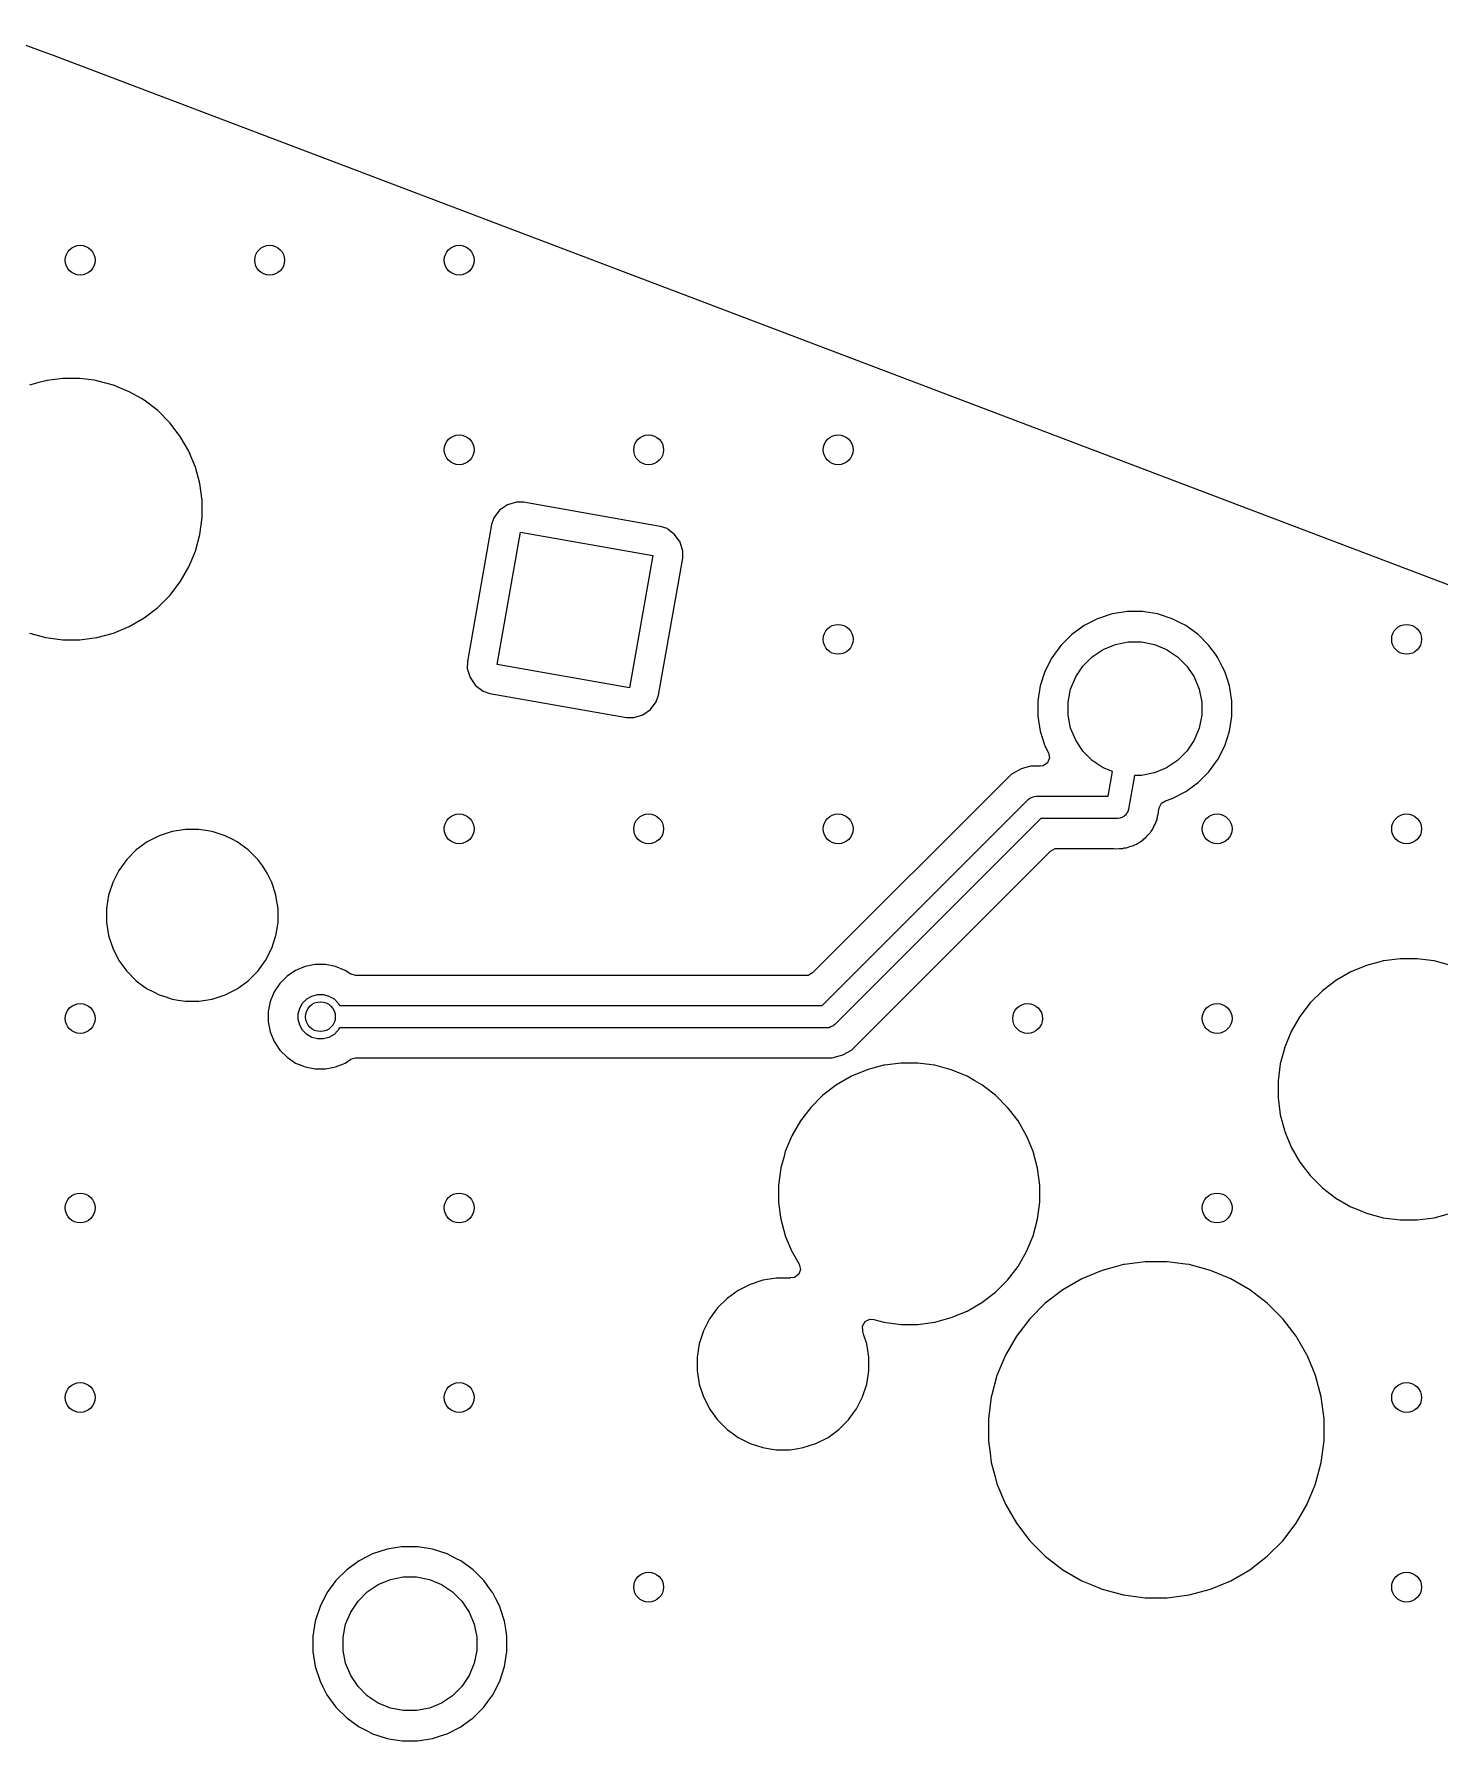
# Model space of a CAD drawing. Extents: x 2.6 to 14.2, y -9.4 to -3.8.
# Drawn here: x 5.859 to 6.601, y -4.812 to -3.911 of the extents above; entities that cross this region are included whole.
import ezdxf

# ---------------------------------------------------------------- set-up
doc = ezdxf.new("R2010")
doc.units = 0
doc.header["$MEASUREMENT"] = 0
doc.layers.add('BLACK', color=7, linetype='CONTINUOUS')

msp = doc.modelspace()

# ---------------------------------------------------------------- linework, layer by layer
at = {"layer": 'BLACK', "linetype": 'CONTINUOUS'}
for p, q in [((5.83851, -3.91126), (5.86598, -3.92127)), ((5.86598, -3.92127), (5.86603, -3.92129)), ((5.86603, -3.92129), (5.86842, -3.9222)), ((5.86842, -3.9222), (5.86842, -3.9222)), ((5.86842, -3.9222), (5.86842, -3.9222)), ((5.86842, -3.9222), (5.86945, -3.92259)), ((5.86945, -3.92259), (5.86945, -3.92259)), ((5.86945, -3.92259), (5.86986, -3.92275)), ((5.86986, -3.92275), (5.86986, -3.92275)), ((5.86986, -3.92275), (6.12296, -4.01874)), ((6.12296, -4.01874), (7.18823, -4.42277)), ((5.86145, -4.09508), (5.85642, -4.09643)), ((5.86514, -4.09409), (5.86145, -4.09508)), ((5.86557, -4.09403), (5.86514, -4.09409)), ((5.8741, -4.09291), (5.86557, -4.09403)), ((5.88313, -4.09291), (5.8741, -4.09291)), ((5.8741, -4.09291), (5.8741, -4.09291)), ((5.89059, -4.09389), (5.88313, -4.09291)), ((5.88313, -4.09291), (5.88313, -4.09291)), ((5.89209, -4.09409), (5.89059, -4.09389)), ((5.90082, -4.09643), (5.89209, -4.09409)), ((5.90916, -4.09989), (5.90082, -4.09643)), ((5.91552, -4.10355), (5.90916, -4.09989)), ((5.90916, -4.09989), (5.90916, -4.09989)), ((5.91699, -4.1044), (5.91552, -4.10355)), ((5.92415, -4.1099), (5.91699, -4.1044)), ((5.93054, -4.11629), (5.92415, -4.1099)), ((5.92415, -4.1099), (5.92415, -4.1099)), ((5.93604, -4.12346), (5.93054, -4.11629)), ((5.93054, -4.11629), (5.93054, -4.11629)), ((5.94056, -4.13128), (5.93604, -4.12346)), ((5.93604, -4.12346), (5.93604, -4.12346)), ((5.93604, -4.12346), (5.93604, -4.12346)), ((5.94201, -4.1348), (5.94056, -4.13128)), ((5.94056, -4.13128), (5.94056, -4.13128)), ((5.94056, -4.13128), (5.94056, -4.13128)), ((5.94402, -4.13963), (5.94201, -4.1348)), ((5.94635, -4.14835), (5.94402, -4.13963)), ((5.94753, -4.15731), (5.94635, -4.14835)), ((5.94753, -4.16635), (5.94753, -4.15731)), ((6.10866, -4.15959), (6.10457, -4.16246)), ((6.11343, -4.15813), (6.10866, -4.15959)), ((6.11717, -4.1582), (6.11343, -4.15813)), ((6.11343, -4.15813), (6.11343, -4.15813)), ((6.1894, -4.17094), (6.11717, -4.1582)), ((6.11717, -4.1582), (6.11717, -4.1582)), ((5.94635, -4.1753), (5.94753, -4.16635)), ((6.10156, -4.16645), (6.10034, -4.16998)), ((6.10457, -4.16246), (6.10156, -4.16645)), ((6.10457, -4.16246), (6.10457, -4.16246)), ((5.94402, -4.18403), (5.94635, -4.1753)), ((6.10034, -4.16998), (6.08761, -4.24222)), ((6.10034, -4.16998), (6.10034, -4.16998)), ((6.10335, -4.24373), (6.11566, -4.17394)), ((6.11566, -4.17394), (6.18544, -4.18625)), ((6.18941, -4.17094), (6.1894, -4.17094)), ((6.1894, -4.17094), (6.1894, -4.17094)), ((6.1894, -4.17094), (6.1894, -4.17094)), ((6.19294, -4.17215), (6.18941, -4.17094)), ((6.18941, -4.17094), (6.18941, -4.17094)), ((6.19358, -4.17264), (6.19294, -4.17215)), ((6.19294, -4.17215), (6.19294, -4.17215)), ((6.19693, -4.17516), (6.19358, -4.17264)), ((6.19979, -4.17925), (6.19693, -4.17516)), ((6.19693, -4.17516), (6.19693, -4.17516)), ((5.94056, -4.19238), (5.94402, -4.18403)), ((6.18544, -4.18625), (6.17314, -4.25604)), ((6.20125, -4.18403), (6.19979, -4.17925)), ((6.19979, -4.17925), (6.19979, -4.17925)), ((6.20119, -4.18776), (6.20125, -4.18403)), ((5.93604, -4.2002), (5.94056, -4.19238)), ((6.18845, -4.26), (6.20119, -4.18776)), ((5.93054, -4.20737), (5.93604, -4.2002)), ((5.91699, -4.21925), (5.92415, -4.21375)), ((5.92415, -4.21375), (5.93054, -4.20737)), ((5.92415, -4.21375), (5.92415, -4.21375)), ((5.92415, -4.21375), (5.92415, -4.21375)), ((5.93054, -4.20737), (5.93054, -4.20737)), ((5.93054, -4.20737), (5.93054, -4.20737)), ((5.90916, -4.22377), (5.91699, -4.21925)), ((6.42019, -4.21964), (6.413, -4.22329)), ((6.42785, -4.21714), (6.42019, -4.21964)), ((6.43485, -4.21604), (6.42785, -4.21714)), ((6.43581, -4.21588), (6.43485, -4.21604)), ((6.44387, -4.21588), (6.43581, -4.21588)), ((6.44496, -4.21606), (6.44387, -4.21588)), ((6.45183, -4.21714), (6.44496, -4.21606)), ((6.45949, -4.21964), (6.45183, -4.21714)), ((6.46379, -4.22182), (6.45949, -4.21964)), ((6.46667, -4.22329), (6.46379, -4.22182)), ((5.85642, -4.22723), (5.86514, -4.22957)), ((5.86514, -4.22957), (5.8741, -4.23075)), ((5.8741, -4.23075), (5.8741, -4.23075)), ((5.8741, -4.23075), (5.88313, -4.23075)), ((5.88313, -4.23075), (5.89209, -4.22957)), ((5.88313, -4.23075), (5.88313, -4.23075)), ((5.89209, -4.22957), (5.90082, -4.22723)), ((5.90082, -4.22723), (5.90916, -4.22377)), ((6.40648, -4.22803), (6.40079, -4.23373)), ((6.413, -4.22329), (6.40648, -4.22803)), ((6.42955, -4.23318), (6.43637, -4.23182)), ((6.43637, -4.23182), (6.44331, -4.23182)), ((6.44331, -4.23182), (6.45013, -4.23318)), ((6.47319, -4.22803), (6.46667, -4.22329)), ((6.46667, -4.22329), (6.46667, -4.22329)), ((6.46667, -4.22329), (6.46667, -4.22329)), ((6.47889, -4.23373), (6.47319, -4.22803)), ((6.39605, -4.24025), (6.39239, -4.24743)), ((6.40079, -4.23373), (6.39605, -4.24025)), ((6.41245, -4.24461), (6.41736, -4.23969)), ((6.41736, -4.23969), (6.42314, -4.23584)), ((6.42314, -4.23584), (6.42955, -4.23318)), ((6.45013, -4.23318), (6.45654, -4.23584)), ((6.45654, -4.23584), (6.46232, -4.23969)), ((6.46232, -4.23969), (6.46723, -4.24461)), ((6.48232, -4.23844), (6.47889, -4.23373)), ((6.48363, -4.24025), (6.48232, -4.23844)), ((6.48596, -4.24483), (6.48363, -4.24025)), ((6.08761, -4.24222), (6.08754, -4.24595)), ((6.08754, -4.24595), (6.089, -4.25073)), ((6.08754, -4.24595), (6.08754, -4.24595)), ((6.08761, -4.24222), (6.08761, -4.24222)), ((6.17314, -4.25604), (6.10335, -4.24373)), ((6.39239, -4.24743), (6.3899, -4.2551)), ((6.40859, -4.25038), (6.41245, -4.24461)), ((6.46723, -4.24461), (6.47109, -4.25038)), ((6.48729, -4.24743), (6.48596, -4.24483)), ((6.48836, -4.25073), (6.48729, -4.24743)), ((6.48729, -4.24743), (6.48729, -4.24743)), ((6.48729, -4.24743), (6.48729, -4.24743)), ((6.089, -4.25073), (6.09187, -4.25482)), ((6.09187, -4.25482), (6.09187, -4.25482)), ((6.09187, -4.25482), (6.09585, -4.25783)), ((6.09585, -4.25783), (6.09939, -4.25904)), ((6.3899, -4.2551), (6.38864, -4.26306)), ((6.40458, -4.26361), (6.40593, -4.2568)), ((6.40593, -4.2568), (6.40859, -4.25038)), ((6.47109, -4.25038), (6.47375, -4.2568)), ((6.47375, -4.2568), (6.4751, -4.26361)), ((6.48978, -4.2551), (6.48836, -4.25073)), ((6.49014, -4.25735), (6.48978, -4.2551)), ((6.49104, -4.26306), (6.49014, -4.25735)), ((6.09939, -4.25904), (6.17162, -4.27178)), ((6.18014, -4.27039), (6.18423, -4.26752)), ((6.18423, -4.26752), (6.18723, -4.26353)), ((6.18723, -4.26353), (6.18845, -4.26)), ((6.38864, -4.26306), (6.38864, -4.27111)), ((6.40458, -4.27056), (6.40458, -4.26361)), ((6.4751, -4.26361), (6.4751, -4.27056)), ((6.49104, -4.27111), (6.49104, -4.26306)), ((6.17162, -4.27178), (6.17237, -4.27179)), ((6.17237, -4.27179), (6.17536, -4.27185)), ((6.17536, -4.27185), (6.18014, -4.27039)), ((6.17536, -4.27185), (6.17536, -4.27185)), ((6.17536, -4.27185), (6.17536, -4.27185)), ((6.17536, -4.27185), (6.17536, -4.27185)), ((6.38864, -4.27111), (6.3899, -4.27907)), ((6.40593, -4.27737), (6.40458, -4.27056)), ((6.4751, -4.27056), (6.47375, -4.27737)), ((6.48978, -4.27907), (6.49104, -4.27111)), ((6.3899, -4.27907), (6.39114, -4.28288)), ((6.39114, -4.28288), (6.39239, -4.28674)), ((6.40859, -4.28379), (6.40593, -4.27737)), ((6.41245, -4.28956), (6.40859, -4.28379)), ((6.47109, -4.28379), (6.46723, -4.28956)), ((6.47375, -4.27737), (6.47109, -4.28379)), ((6.48729, -4.28674), (6.48978, -4.27907)), ((6.39239, -4.28674), (6.39239, -4.28674)), ((6.39239, -4.28674), (6.39239, -4.28674)), ((6.39239, -4.28674), (6.39425, -4.29039)), ((6.39476, -4.29309), (6.39372, -4.29564)), ((6.39425, -4.29039), (6.39476, -4.29309)), ((6.41736, -4.29447), (6.41245, -4.28956)), ((6.42314, -4.29833), (6.41736, -4.29447)), ((6.46232, -4.29447), (6.45654, -4.29833)), ((6.46723, -4.28956), (6.46232, -4.29447)), ((6.48205, -4.29609), (6.48363, -4.29392)), ((6.48363, -4.29392), (6.48729, -4.28674)), ((6.37446, -4.30182), (6.26976, -4.40651)), ((6.3794, -4.29897), (6.37446, -4.30182)), ((6.37446, -4.30182), (6.37446, -4.30182)), ((6.3816, -4.29837), (6.3794, -4.29897)), ((6.3794, -4.29897), (6.3794, -4.29897)), ((6.38491, -4.29749), (6.3816, -4.29837)), ((6.3899, -4.29749), (6.38491, -4.29749)), ((6.39148, -4.29723), (6.3899, -4.29749)), ((6.39372, -4.29564), (6.39148, -4.29723)), ((6.42798, -4.30034), (6.42314, -4.29833)), ((6.4257, -4.31326), (6.42798, -4.30034)), ((6.43962, -4.30235), (6.43647, -4.32019)), ((6.44331, -4.30235), (6.43962, -4.30235)), ((6.45013, -4.30099), (6.44331, -4.30235)), ((6.45654, -4.29833), (6.45013, -4.30099)), ((6.47319, -4.30614), (6.47889, -4.30044)), ((6.47889, -4.30044), (6.48205, -4.29609)), ((6.47889, -4.30044), (6.47889, -4.30044)), ((6.47889, -4.30044), (6.47889, -4.30044)), ((6.45949, -4.31453), (6.46667, -4.31088)), ((6.46667, -4.31088), (6.47151, -4.30736)), ((6.47151, -4.30736), (6.47319, -4.30614)), ((6.47319, -4.30614), (6.47319, -4.30614)), ((6.47319, -4.30614), (6.47319, -4.30614)), ((6.27486, -4.42371), (6.38359, -4.31499)), ((6.38359, -4.31499), (6.38448, -4.31425)), ((6.38448, -4.31425), (6.38573, -4.31373)), ((6.38573, -4.31373), (6.38661, -4.31337)), ((6.38661, -4.31337), (6.38776, -4.31326)), ((6.38776, -4.31326), (6.4257, -4.31326)), ((6.43581, -4.32185), (6.43557, -4.32244)), ((6.43616, -4.3213), (6.43581, -4.32185)), ((6.43641, -4.3204), (6.43616, -4.3213)), ((6.43645, -4.32031), (6.43641, -4.3204)), ((6.43647, -4.32019), (6.43645, -4.32027)), ((6.43645, -4.32027), (6.43645, -4.32031)), ((6.45233, -4.32106), (6.45236, -4.32092)), ((6.45233, -4.32201), (6.45233, -4.32106)), ((6.45236, -4.32092), (6.4524, -4.32064)), ((6.4524, -4.32064), (6.45261, -4.3195)), ((6.45261, -4.3195), (6.45383, -4.31703)), ((6.45383, -4.31703), (6.45591, -4.3157)), ((6.45591, -4.3157), (6.45949, -4.31453)), ((5.9388, -4.33086), (5.93176, -4.33197)), ((5.94593, -4.33086), (5.9388, -4.33086)), ((5.9388, -4.33086), (5.9388, -4.33086)), ((5.95297, -4.33197), (5.94593, -4.33086)), ((5.94593, -4.33086), (5.94593, -4.33086)), ((6.39021, -4.32507), (6.28148, -4.43379)), ((6.43066, -4.32507), (6.39021, -4.32507)), ((6.43075, -4.32506), (6.43066, -4.32507)), ((6.43079, -4.32507), (6.43075, -4.32506)), ((6.43088, -4.32505), (6.43079, -4.32507)), ((6.43181, -4.32495), (6.43088, -4.32505)), ((6.43241, -4.32471), (6.43181, -4.32495)), ((6.43304, -4.32457), (6.43241, -4.32471)), ((6.43346, -4.32427), (6.43304, -4.32457)), ((6.43394, -4.32407), (6.43346, -4.32427)), ((6.43439, -4.32362), (6.43394, -4.32407)), ((6.43492, -4.32325), (6.43439, -4.32362)), ((6.4352, -4.32281), (6.43492, -4.32325)), ((6.43557, -4.32244), (6.4352, -4.32281)), ((6.44875, -4.33131), (6.44909, -4.33091)), ((6.44909, -4.33091), (6.44981, -4.32937)), ((6.44981, -4.32937), (6.4499, -4.32918)), ((6.44981, -4.32937), (6.44981, -4.32937)), ((6.4499, -4.32918), (6.45085, -4.32753)), ((6.45085, -4.32753), (6.4511, -4.3266)), ((6.4511, -4.3266), (6.45151, -4.32573)), ((6.45151, -4.32573), (6.45184, -4.32386)), ((6.45184, -4.32386), (6.45233, -4.32201)), ((5.91863, -4.33741), (5.91286, -4.34161)), ((5.92498, -4.33418), (5.91863, -4.33741)), ((5.93176, -4.33197), (5.92498, -4.33418)), ((5.92498, -4.33418), (5.92498, -4.33418)), ((5.95975, -4.33418), (5.95297, -4.33197)), ((5.96373, -4.3362), (5.95975, -4.33418)), ((5.95975, -4.33418), (5.95975, -4.33418)), ((5.96611, -4.33741), (5.96373, -4.3362)), ((5.97187, -4.34161), (5.96611, -4.33741)), ((5.96611, -4.33741), (5.96611, -4.33741)), ((5.96611, -4.33741), (5.96611, -4.33741)), ((6.43539, -4.3405), (6.43718, -4.33985)), ((6.43718, -4.33985), (6.43902, -4.33936)), ((6.43902, -4.33936), (6.43948, -4.33909)), ((6.43948, -4.33909), (6.43985, -4.33888)), ((6.43985, -4.33888), (6.44075, -4.33855)), ((6.44075, -4.33855), (6.44231, -4.33746)), ((6.44231, -4.33746), (6.44397, -4.3365)), ((6.44397, -4.3365), (6.44464, -4.33583)), ((6.44464, -4.33583), (6.44543, -4.33528)), ((6.44543, -4.33528), (6.44665, -4.33382)), ((6.44665, -4.33382), (6.448, -4.33247)), ((6.448, -4.33247), (6.44827, -4.33201)), ((6.44827, -4.33201), (6.44875, -4.33131)), ((5.90782, -4.34665), (5.90363, -4.35241)), ((5.91286, -4.34161), (5.90782, -4.34665)), ((5.90782, -4.34665), (5.90782, -4.34665)), ((5.91286, -4.34161), (5.91286, -4.34161)), ((5.97692, -4.34665), (5.97187, -4.34161)), ((5.97187, -4.34161), (5.97187, -4.34161)), ((5.97956, -4.35029), (5.97692, -4.34665)), ((5.97692, -4.34665), (5.97692, -4.34665)), ((6.29061, -4.44696), (6.39531, -4.34226)), ((6.39531, -4.34226), (6.39773, -4.34095)), ((6.39773, -4.34095), (6.39876, -4.34083)), ((6.39876, -4.34083), (6.42876, -4.34083)), ((6.42876, -4.34083), (6.4297, -4.341)), ((6.4297, -4.341), (6.4316, -4.34083)), ((6.4316, -4.34083), (6.43351, -4.34083)), ((6.43351, -4.34083), (6.43379, -4.34076)), ((6.43351, -4.34083), (6.43351, -4.34083)), ((6.43379, -4.34076), (6.43444, -4.34059)), ((6.43444, -4.34059), (6.43539, -4.3405)), ((5.90363, -4.35241), (5.90039, -4.35877)), ((5.98111, -4.35241), (5.97956, -4.35029)), ((5.9819, -4.35398), (5.98111, -4.35241)), ((5.98434, -4.35877), (5.9819, -4.35398)), ((5.89819, -4.36555), (5.89707, -4.37259)), ((5.90039, -4.35877), (5.89819, -4.36555)), ((5.90039, -4.35877), (5.90039, -4.35877)), ((5.98503, -4.36089), (5.98434, -4.35877)), ((5.98434, -4.35877), (5.98434, -4.35877)), ((5.98655, -4.36555), (5.98503, -4.36089)), ((5.9869, -4.3678), (5.98655, -4.36555)), ((5.89707, -4.37259), (5.89707, -4.37972)), ((5.98766, -4.37259), (5.9869, -4.3678)), ((5.98766, -4.37972), (5.98766, -4.37259)), ((5.89707, -4.37972), (5.89819, -4.38676)), ((5.98655, -4.38676), (5.98712, -4.38313)), ((5.98712, -4.38313), (5.98766, -4.37972)), ((5.89819, -4.38676), (5.90039, -4.39354)), ((5.90039, -4.39354), (5.90039, -4.39354)), ((5.90039, -4.39354), (5.90363, -4.39989)), ((5.98111, -4.39989), (5.98434, -4.39354)), ((5.98434, -4.39354), (5.98655, -4.38676)), ((5.90363, -4.39989), (5.90782, -4.40566)), ((5.97692, -4.40566), (5.98111, -4.39989)), ((6.0073, -4.40204), (6.00197, -4.4031)), ((6.01273, -4.40204), (6.0073, -4.40204)), ((6.0073, -4.40204), (6.0073, -4.40204)), ((6.01806, -4.4031), (6.01273, -4.40204)), ((6.01273, -4.40204), (6.01273, -4.40204)), ((6.56212, -4.40253), (6.55378, -4.40599)), ((6.56863, -4.40079), (6.56212, -4.40253)), ((6.57085, -4.40019), (6.56863, -4.40079)), ((6.57128, -4.40014), (6.57085, -4.40019)), ((6.57981, -4.39901), (6.57128, -4.40014)), ((6.58884, -4.39901), (6.57981, -4.39901)), ((6.57981, -4.39901), (6.57981, -4.39901)), ((6.59611, -4.39997), (6.58884, -4.39901)), ((6.58884, -4.39901), (6.58884, -4.39901)), ((6.5978, -4.40019), (6.59611, -4.39997)), ((6.60652, -4.40253), (6.5978, -4.40019)), ((5.90782, -4.40566), (5.90782, -4.40566)), ((5.90782, -4.40566), (5.91286, -4.4107)), ((5.91286, -4.4107), (5.91286, -4.4107)), ((5.91286, -4.4107), (5.91758, -4.41414)), ((5.96611, -4.41489), (5.97187, -4.4107)), ((5.97187, -4.4107), (5.97692, -4.40566)), ((5.99244, -4.4082), (5.98859, -4.41204)), ((5.99695, -4.40518), (5.99244, -4.4082)), ((5.99244, -4.4082), (5.99244, -4.4082)), ((6.00197, -4.4031), (5.99695, -4.40518)), ((5.99695, -4.40518), (5.99695, -4.40518)), ((6.00197, -4.4031), (6.00197, -4.4031)), ((6.02308, -4.40518), (6.01806, -4.4031)), ((6.01806, -4.4031), (6.01806, -4.4031)), ((6.02599, -4.40712), (6.02308, -4.40518)), ((6.02308, -4.40518), (6.02308, -4.40518)), ((6.02606, -4.40717), (6.02599, -4.40712)), ((6.0287, -4.40794), (6.02606, -4.40717)), ((6.26631, -4.40794), (6.0287, -4.40794)), ((6.26735, -4.40783), (6.26631, -4.40794)), ((6.26976, -4.40651), (6.26735, -4.40783)), ((6.54595, -4.41051), (6.53879, -4.416)), ((6.55378, -4.40599), (6.54595, -4.41051)), ((6.55378, -4.40599), (6.55378, -4.40599)), ((5.91758, -4.41414), (5.91863, -4.41489)), ((5.91863, -4.41489), (5.92189, -4.41655)), ((5.92189, -4.41655), (5.92498, -4.41813)), ((5.92498, -4.41813), (5.92498, -4.41813)), ((5.92498, -4.41813), (5.92837, -4.41923)), ((5.92837, -4.41923), (5.93176, -4.42033)), ((5.93176, -4.42033), (5.93502, -4.42085)), ((5.93502, -4.42085), (5.9388, -4.42145)), ((5.94593, -4.42145), (5.94935, -4.42091)), ((5.94935, -4.42091), (5.95297, -4.42033)), ((5.95297, -4.42033), (5.95975, -4.41813)), ((5.95975, -4.41813), (5.96611, -4.41489)), ((5.98558, -4.41655), (5.9835, -4.42157)), ((5.98859, -4.41204), (5.98558, -4.41655)), ((5.98558, -4.41655), (5.98558, -4.41655)), ((5.98859, -4.41204), (5.98859, -4.41204)), ((6.00065, -4.42243), (6.00283, -4.42025)), ((6.00283, -4.42025), (6.0055, -4.41871)), ((6.0055, -4.41871), (6.00847, -4.41791)), ((6.00847, -4.41791), (6.01156, -4.41791)), ((6.01156, -4.41791), (6.01454, -4.41871)), ((6.01454, -4.41871), (6.01721, -4.42025)), ((6.01721, -4.42025), (6.01939, -4.42243)), ((6.53879, -4.416), (6.5324, -4.42239)), ((5.9388, -4.42145), (5.9388, -4.42145)), ((5.9388, -4.42145), (5.94593, -4.42145)), ((5.9835, -4.42157), (5.98244, -4.4269)), ((5.98244, -4.4269), (5.98244, -4.4269)), ((5.98244, -4.4269), (5.98244, -4.43233)), ((5.9835, -4.42157), (5.9835, -4.42157)), ((5.99831, -4.42808), (5.9991, -4.4251)), ((5.99831, -4.43116), (5.99831, -4.42808)), ((5.9991, -4.4251), (6.00065, -4.42243)), ((6.01939, -4.42243), (6.02013, -4.42371)), ((6.02013, -4.42371), (6.27486, -4.42371)), ((6.5269, -4.42956), (6.52238, -4.43738)), ((6.5324, -4.42239), (6.5269, -4.42956)), ((5.98244, -4.43233), (5.98244, -4.43233)), ((5.98244, -4.43233), (5.98244, -4.43233)), ((5.98244, -4.43233), (5.9835, -4.43766)), ((5.9835, -4.43766), (5.9835, -4.43766)), ((5.9835, -4.43766), (5.98558, -4.44268)), ((5.9991, -4.43414), (5.99831, -4.43116)), ((6.00065, -4.43681), (5.9991, -4.43414)), ((6.00283, -4.43899), (6.00065, -4.43681)), ((6.0055, -4.44053), (6.00283, -4.43899)), ((6.01721, -4.43899), (6.01454, -4.44053)), ((6.01939, -4.43681), (6.01721, -4.43899)), ((6.02013, -4.43552), (6.01939, -4.43681)), ((6.27731, -4.43552), (6.02013, -4.43552)), ((6.27846, -4.43541), (6.27731, -4.43552)), ((6.27934, -4.43504), (6.27846, -4.43541)), ((6.28059, -4.43453), (6.27934, -4.43504)), ((6.28148, -4.43379), (6.28059, -4.43453)), ((6.52238, -4.43738), (6.51892, -4.44573)), ((6.52238, -4.43738), (6.52238, -4.43738)), ((5.98558, -4.44268), (5.98558, -4.44268)), ((5.98558, -4.44268), (5.98859, -4.4472)), ((5.98859, -4.4472), (5.98859, -4.4472)), ((5.98859, -4.4472), (5.99244, -4.45104)), ((6.00847, -4.44133), (6.0055, -4.44053)), ((6.01156, -4.44133), (6.00847, -4.44133)), ((6.01454, -4.44053), (6.01156, -4.44133)), ((6.28612, -4.44956), (6.2902, -4.4472)), ((6.2902, -4.4472), (6.29061, -4.44696)), ((6.51892, -4.44573), (6.5179, -4.44956)), ((5.99244, -4.45104), (5.99244, -4.45104)), ((5.99244, -4.45104), (5.99695, -4.45406)), ((5.99695, -4.45406), (5.99695, -4.45406)), ((5.99695, -4.45406), (6.0002, -4.4554)), ((6.0002, -4.4554), (6.00197, -4.45614)), ((6.00197, -4.45614), (6.00197, -4.45614)), ((6.00197, -4.45614), (6.00197, -4.45614)), ((6.00197, -4.45614), (6.0073, -4.4572)), ((6.01273, -4.4572), (6.01632, -4.45648)), ((6.01632, -4.45648), (6.01806, -4.45614)), ((6.01806, -4.45614), (6.02213, -4.45445)), ((6.02213, -4.45445), (6.02308, -4.45406)), ((6.02308, -4.45406), (6.02599, -4.45211)), ((6.02308, -4.45406), (6.02308, -4.45406)), ((6.02308, -4.45406), (6.02308, -4.45406)), ((6.02599, -4.45211), (6.02861, -4.45129)), ((6.02861, -4.45129), (6.0287, -4.45129)), ((6.0287, -4.45129), (6.28016, -4.45129)), ((6.28016, -4.45129), (6.28567, -4.44981)), ((6.28016, -4.45129), (6.28016, -4.45129)), ((6.28016, -4.45129), (6.28016, -4.45129)), ((6.28567, -4.44981), (6.28591, -4.44967)), ((6.28591, -4.44967), (6.28612, -4.44956)), ((6.30402, -4.45614), (6.29856, -4.4576)), ((6.30728, -4.45526), (6.30402, -4.45614)), ((6.30791, -4.45518), (6.30728, -4.45526)), ((6.31624, -4.45408), (6.30791, -4.45518)), ((6.32527, -4.45408), (6.31624, -4.45408)), ((6.31624, -4.45408), (6.31624, -4.45408)), ((6.32528, -4.45408), (6.32527, -4.45408)), ((6.33273, -4.45506), (6.32528, -4.45408)), ((6.33423, -4.45526), (6.33273, -4.45506)), ((6.34158, -4.45723), (6.33423, -4.45526)), ((6.51659, -4.45446), (6.51541, -4.46341)), ((6.5179, -4.44956), (6.51659, -4.45445)), ((6.51659, -4.45445), (6.51659, -4.45446)), ((6.51659, -4.45446), (6.51659, -4.45446)), ((6.0073, -4.4572), (6.0073, -4.4572)), ((6.0073, -4.4572), (6.01273, -4.4572)), ((6.28239, -4.46557), (6.27522, -4.47107)), ((6.29021, -4.46106), (6.28239, -4.46557)), ((6.29856, -4.4576), (6.29021, -4.46106)), ((6.29021, -4.46106), (6.29021, -4.46106)), ((6.34296, -4.4576), (6.34158, -4.45723)), ((6.3513, -4.46106), (6.34296, -4.4576)), ((6.35539, -4.46341), (6.3513, -4.46106)), ((6.3513, -4.46106), (6.3513, -4.46106)), ((6.35913, -4.46557), (6.35539, -4.46341)), ((6.36115, -4.46713), (6.35913, -4.46557)), ((6.51541, -4.46341), (6.51541, -4.47245)), ((6.27522, -4.47107), (6.26883, -4.47746)), ((6.3663, -4.47107), (6.36115, -4.46713)), ((6.37268, -4.47746), (6.3663, -4.47107)), ((6.3663, -4.47107), (6.3663, -4.47107)), ((6.3663, -4.47107), (6.3663, -4.47107)), ((6.51541, -4.47245), (6.51638, -4.47985)), ((6.26883, -4.47746), (6.26333, -4.48463)), ((6.37366, -4.47874), (6.37268, -4.47746)), ((6.37268, -4.47746), (6.37268, -4.47746)), ((6.37268, -4.47746), (6.37268, -4.47746)), ((6.37818, -4.48463), (6.37366, -4.47874)), ((6.51638, -4.47985), (6.51659, -4.4814)), ((6.51659, -4.4814), (6.51874, -4.48943)), ((6.25881, -4.49245), (6.25536, -4.5008)), ((6.25882, -4.49245), (6.25881, -4.49245)), ((6.26333, -4.48463), (6.25882, -4.49245)), ((6.3827, -4.49245), (6.37818, -4.48463)), ((6.37818, -4.48463), (6.37818, -4.48463)), ((6.37818, -4.48463), (6.37818, -4.48463)), ((6.38349, -4.49435), (6.3827, -4.49245)), ((6.3827, -4.49245), (6.3827, -4.49245)), ((6.3827, -4.49245), (6.3827, -4.49245)), ((6.51874, -4.48943), (6.51892, -4.49013)), ((6.51892, -4.49013), (6.52238, -4.49848)), ((6.25536, -4.5008), (6.25454, -4.50387)), ((6.38616, -4.5008), (6.38349, -4.49435)), ((6.3885, -4.50953), (6.38616, -4.5008)), ((6.52238, -4.49848), (6.52238, -4.49848)), ((6.52238, -4.49848), (6.5269, -4.5063)), ((6.25302, -4.50953), (6.25184, -4.51848)), ((6.25306, -4.50936), (6.25302, -4.50953)), ((6.25302, -4.50953), (6.25302, -4.50953)), ((6.25454, -4.50387), (6.25306, -4.50936)), ((6.38968, -4.51848), (6.3885, -4.50953)), ((6.5269, -4.5063), (6.5324, -4.51347)), ((6.25184, -4.51848), (6.25184, -4.52752)), ((6.38968, -4.52752), (6.38968, -4.51848)), ((6.5324, -4.51347), (6.5324, -4.51347)), ((6.5324, -4.51347), (6.53879, -4.51986)), ((6.53879, -4.51986), (6.53879, -4.51986)), ((6.53879, -4.51986), (6.53879, -4.51986)), ((6.53879, -4.51986), (6.54068, -4.52131)), ((6.25184, -4.52752), (6.25271, -4.53412)), ((6.3885, -4.53647), (6.38968, -4.52752)), ((6.54068, -4.52131), (6.54595, -4.52536)), ((6.54595, -4.52536), (6.54595, -4.52536)), ((6.54595, -4.52536), (6.54595, -4.52536)), ((6.54595, -4.52536), (6.55378, -4.52987)), ((6.25271, -4.53412), (6.25302, -4.53647)), ((6.25302, -4.53647), (6.25532, -4.54507)), ((6.38616, -4.5452), (6.3885, -4.53647)), ((6.55378, -4.52987), (6.55378, -4.52987)), ((6.55378, -4.52987), (6.55378, -4.52987)), ((6.55378, -4.52987), (6.55662, -4.53105)), ((6.55662, -4.53105), (6.56212, -4.53333)), ((6.56212, -4.53333), (6.57085, -4.53567)), ((6.57085, -4.53567), (6.57981, -4.53685)), ((6.57981, -4.53685), (6.57981, -4.53685)), ((6.57981, -4.53685), (6.58884, -4.53685)), ((6.58884, -4.53685), (6.5978, -4.53567)), ((6.58884, -4.53685), (6.58884, -4.53685)), ((6.5978, -4.53567), (6.60652, -4.53333)), ((6.25532, -4.54507), (6.25536, -4.5452)), ((6.25536, -4.5452), (6.25881, -4.55355)), ((6.3827, -4.55355), (6.38616, -4.5452)), ((6.25881, -4.55355), (6.25882, -4.55355)), ((6.25882, -4.55355), (6.25889, -4.55368)), ((6.25889, -4.55368), (6.26268, -4.56023)), ((6.37818, -4.56137), (6.3827, -4.55355)), ((6.26333, -4.56291), (6.26243, -4.56551)), ((6.26268, -4.56023), (6.26333, -4.56291)), ((6.37268, -4.56854), (6.37818, -4.56137)), ((6.42257, -4.56345), (6.41184, -4.56789)), ((6.42895, -4.56174), (6.42257, -4.56345)), ((6.42257, -4.56345), (6.42257, -4.56345)), ((6.43379, -4.56044), (6.42895, -4.56174)), ((6.43435, -4.56037), (6.43379, -4.56044)), ((6.44531, -4.55893), (6.43435, -4.56037)), ((6.45692, -4.55893), (6.44531, -4.55893)), ((6.44531, -4.55893), (6.44531, -4.55893)), ((6.46651, -4.56019), (6.45692, -4.55893)), ((6.45692, -4.55893), (6.45692, -4.55893)), ((6.46844, -4.56044), (6.46651, -4.56019)), ((6.47966, -4.56345), (6.46844, -4.56044)), ((6.49039, -4.56789), (6.47966, -4.56345)), ((6.47966, -4.56345), (6.47966, -4.56345)), ((6.47966, -4.56345), (6.47966, -4.56345)), ((6.23677, -4.57082), (6.23041, -4.57406)), ((6.24355, -4.56862), (6.23677, -4.57082)), ((6.23677, -4.57082), (6.23677, -4.57082)), ((6.25059, -4.5675), (6.24355, -4.56862)), ((6.25772, -4.5675), (6.25059, -4.5675)), ((6.25059, -4.5675), (6.25059, -4.5675)), ((6.25791, -4.56752), (6.25772, -4.5675)), ((6.25772, -4.5675), (6.25772, -4.5675)), ((6.26026, -4.56721), (6.25791, -4.56747)), ((6.25791, -4.56747), (6.25791, -4.56752)), ((6.26243, -4.56551), (6.26026, -4.56721)), ((6.3663, -4.57493), (6.37268, -4.56854)), ((6.37268, -4.56854), (6.37268, -4.56854)), ((6.37268, -4.56854), (6.37268, -4.56854)), ((6.40178, -4.5737), (6.39257, -4.58077)), ((6.41184, -4.56789), (6.40178, -4.5737)), ((6.41184, -4.56789), (6.41184, -4.56789)), ((6.50044, -4.5737), (6.49039, -4.56789)), ((6.49039, -4.56789), (6.49039, -4.56789)), ((6.50966, -4.58077), (6.50044, -4.5737)), ((6.22464, -4.57825), (6.2196, -4.58329)), ((6.23041, -4.57406), (6.22464, -4.57825)), ((6.22464, -4.57825), (6.22464, -4.57825)), ((6.3513, -4.58494), (6.35913, -4.58043)), ((6.35913, -4.58043), (6.3663, -4.57493)), ((6.3663, -4.57493), (6.3663, -4.57493)), ((6.3663, -4.57493), (6.3663, -4.57493)), ((6.39257, -4.58077), (6.38436, -4.58898)), ((6.39257, -4.58077), (6.39257, -4.58077)), ((6.51787, -4.58898), (6.50966, -4.58077)), ((6.50966, -4.58077), (6.50966, -4.58077)), ((6.21541, -4.58906), (6.21218, -4.59541)), ((6.2196, -4.58329), (6.21541, -4.58906)), ((6.2196, -4.58329), (6.2196, -4.58329)), ((6.2961, -4.59282), (6.29752, -4.59046)), ((6.29752, -4.59046), (6.29999, -4.58925)), ((6.29999, -4.58925), (6.30209, -4.58935)), ((6.30209, -4.58935), (6.30728, -4.59074)), ((6.30728, -4.59074), (6.31624, -4.59192)), ((6.31624, -4.59192), (6.31624, -4.59192)), ((6.31624, -4.59192), (6.32527, -4.59192)), ((6.32527, -4.59192), (6.33423, -4.59074)), ((6.32527, -4.59192), (6.32527, -4.59192)), ((6.33423, -4.59074), (6.34296, -4.5884)), ((6.34296, -4.5884), (6.3513, -4.58494)), ((6.38436, -4.58898), (6.37729, -4.5982)), ((6.38436, -4.58898), (6.38436, -4.58898)), ((6.52494, -4.5982), (6.51787, -4.58898)), ((6.51787, -4.58898), (6.51787, -4.58898)), ((6.21218, -4.59541), (6.20997, -4.60219)), ((6.21218, -4.59541), (6.21218, -4.59541)), ((6.29618, -4.59557), (6.2961, -4.59282)), ((6.29683, -4.59756), (6.29618, -4.59557)), ((6.29833, -4.60219), (6.29683, -4.59756)), ((6.37729, -4.5982), (6.37148, -4.60826)), ((6.53062, -4.60803), (6.52494, -4.5982)), ((6.20997, -4.60219), (6.20886, -4.60923)), ((6.20886, -4.60923), (6.20886, -4.61636)), ((6.29945, -4.60923), (6.29833, -4.60219)), ((6.29945, -4.61636), (6.29945, -4.60923)), ((6.37148, -4.60826), (6.36703, -4.61899)), ((6.37148, -4.60826), (6.37148, -4.60826)), ((6.53075, -4.60826), (6.53062, -4.60803)), ((6.53371, -4.61541), (6.53075, -4.60826)), ((6.20886, -4.61636), (6.20997, -4.6234)), ((6.29833, -4.6234), (6.29905, -4.6189)), ((6.29905, -4.6189), (6.29945, -4.61636)), ((6.36703, -4.61899), (6.36431, -4.62915)), ((6.36703, -4.61899), (6.36703, -4.61899)), ((6.53516, -4.6189), (6.53371, -4.61541)), ((6.53519, -4.61899), (6.53516, -4.6189)), ((6.5382, -4.63021), (6.53519, -4.61899)), ((6.20997, -4.6234), (6.21218, -4.63019)), ((6.29613, -4.63019), (6.29833, -4.6234)), ((6.21218, -4.63019), (6.21218, -4.63019)), ((6.21218, -4.63019), (6.21407, -4.6339)), ((6.21407, -4.6339), (6.21521, -4.63615)), ((6.21521, -4.63615), (6.21541, -4.63654)), ((6.21541, -4.63654), (6.2196, -4.64231)), ((6.29242, -4.63719), (6.29289, -4.63654)), ((6.29289, -4.63654), (6.29613, -4.63019)), ((6.36403, -4.63021), (6.36251, -4.64172)), ((6.36431, -4.62915), (6.36403, -4.6302)), ((6.36403, -4.6302), (6.36403, -4.63021)), ((6.53972, -4.64172), (6.5382, -4.63021)), ((6.2196, -4.64231), (6.2196, -4.64231)), ((6.2196, -4.64231), (6.22464, -4.64735)), ((6.28366, -4.64735), (6.2887, -4.64231)), ((6.2887, -4.64231), (6.28913, -4.64172)), ((6.2887, -4.64231), (6.2887, -4.64231)), ((6.2887, -4.64231), (6.2887, -4.64231)), ((6.28913, -4.64172), (6.29133, -4.63869)), ((6.29133, -4.63869), (6.29242, -4.63719)), ((6.36251, -4.64172), (6.36251, -4.65334)), ((6.53972, -4.65333), (6.53972, -4.64172)), ((6.22464, -4.64735), (6.22464, -4.64735)), ((6.22464, -4.64735), (6.22903, -4.65054)), ((6.22903, -4.65054), (6.23041, -4.65154)), ((6.23041, -4.65154), (6.23394, -4.65333)), ((6.23394, -4.65333), (6.23677, -4.65477)), ((6.23677, -4.65477), (6.23677, -4.65477)), ((6.23677, -4.65477), (6.24016, -4.65588)), ((6.26476, -4.65698), (6.27154, -4.65477)), ((6.27154, -4.65477), (6.27789, -4.65154)), ((6.27789, -4.65154), (6.28366, -4.64735)), ((6.36251, -4.65334), (6.36338, -4.65989)), ((6.5382, -4.66485), (6.53972, -4.65333)), ((6.24016, -4.65588), (6.24355, -4.65698)), ((6.24355, -4.65698), (6.24623, -4.6574)), ((6.24623, -4.6574), (6.25059, -4.65809)), ((6.25059, -4.65809), (6.25059, -4.65809)), ((6.25059, -4.65809), (6.25772, -4.65809)), ((6.25772, -4.65809), (6.26113, -4.65755)), ((6.26113, -4.65755), (6.26476, -4.65698)), ((6.36338, -4.65989), (6.36403, -4.66485)), ((6.36403, -4.66485), (6.36587, -4.67173)), ((6.36587, -4.67173), (6.36703, -4.67607)), ((6.53519, -4.67607), (6.5382, -4.66485)), ((6.36703, -4.67607), (6.36703, -4.67607)), ((6.36703, -4.67607), (6.37148, -4.6868)), ((6.53083, -4.68661), (6.53411, -4.67869)), ((6.53411, -4.67869), (6.53496, -4.67663)), ((6.53496, -4.67663), (6.535, -4.67654)), ((6.53496, -4.67663), (6.53496, -4.67663)), ((6.535, -4.67654), (6.53519, -4.67607)), ((6.37148, -4.6868), (6.37148, -4.6868)), ((6.37148, -4.6868), (6.37729, -4.69686)), ((6.52494, -4.69686), (6.53075, -4.6868)), ((6.53075, -4.6868), (6.53083, -4.68661)), ((6.37729, -4.69686), (6.38436, -4.70607)), ((6.51787, -4.70607), (6.52494, -4.69686)), ((6.38436, -4.70607), (6.38436, -4.70607)), ((6.38436, -4.70607), (6.39257, -4.71429)), ((6.50966, -4.71429), (6.51787, -4.70607)), ((6.03041, -4.71667), (6.02389, -4.72141)), ((6.03759, -4.71301), (6.03041, -4.71667)), ((6.04526, -4.71052), (6.03759, -4.71301)), ((6.05281, -4.70933), (6.04526, -4.71052)), ((6.05322, -4.70926), (6.05281, -4.70933)), ((6.06128, -4.70926), (6.05322, -4.70926)), ((6.06169, -4.70933), (6.06128, -4.70926)), ((6.06924, -4.71052), (6.06169, -4.70933)), ((6.0769, -4.71301), (6.06924, -4.71052)), ((6.08152, -4.71537), (6.0769, -4.71301)), ((6.08408, -4.71667), (6.08152, -4.71537)), ((6.0906, -4.72141), (6.08408, -4.71667)), ((6.08408, -4.71667), (6.08408, -4.71667)), ((6.08408, -4.71667), (6.08408, -4.71667)), ((6.39257, -4.71429), (6.39257, -4.71429)), ((6.39257, -4.71429), (6.40178, -4.72136)), ((6.50044, -4.72136), (6.50966, -4.71429)), ((6.01819, -4.72711), (6.01346, -4.73363)), ((6.02389, -4.72141), (6.01819, -4.72711)), ((6.04054, -4.72922), (6.04696, -4.72656)), ((6.04696, -4.72656), (6.05377, -4.7252)), ((6.05377, -4.7252), (6.06072, -4.7252)), ((6.06072, -4.7252), (6.06753, -4.72656)), ((6.06753, -4.72656), (6.07395, -4.72922)), ((6.0963, -4.72711), (6.0906, -4.72141)), ((6.10018, -4.73245), (6.0963, -4.72711)), ((6.40178, -4.72136), (6.41184, -4.72716)), ((6.49039, -4.72716), (6.50044, -4.72136)), ((6.01346, -4.73363), (6.0098, -4.74081)), ((6.02986, -4.73799), (6.03477, -4.73307)), ((6.03477, -4.73307), (6.04054, -4.72922)), ((6.07395, -4.72922), (6.07973, -4.73307)), ((6.07973, -4.73307), (6.08464, -4.73799)), ((6.10104, -4.73363), (6.10018, -4.73245)), ((6.10262, -4.73673), (6.10104, -4.73363)), ((6.41184, -4.72716), (6.41184, -4.72716)), ((6.41184, -4.72716), (6.41184, -4.72716)), ((6.41184, -4.72716), (6.41791, -4.72968)), ((6.41791, -4.72968), (6.4214, -4.73112)), ((6.4214, -4.73112), (6.42257, -4.73161)), ((6.42257, -4.73161), (6.43379, -4.73461)), ((6.43379, -4.73461), (6.44531, -4.73613)), ((6.45692, -4.73613), (6.46844, -4.73461)), ((6.46844, -4.73461), (6.47966, -4.73161)), ((6.47966, -4.73161), (6.49039, -4.72716)), ((6.0098, -4.74081), (6.00731, -4.74848)), ((6.02334, -4.75018), (6.026, -4.74376)), ((6.026, -4.74376), (6.02986, -4.73799)), ((6.08464, -4.73799), (6.0885, -4.74376)), ((6.0885, -4.74376), (6.09116, -4.75018)), ((6.1047, -4.74081), (6.10262, -4.73673)), ((6.10509, -4.74201), (6.1047, -4.74081)), ((6.1047, -4.74081), (6.1047, -4.74081)), ((6.1047, -4.74081), (6.1047, -4.74081)), ((6.10719, -4.74848), (6.10509, -4.74201)), ((6.44531, -4.73613), (6.44531, -4.73613)), ((6.44531, -4.73613), (6.45692, -4.73613)), ((6.45692, -4.73613), (6.45692, -4.73613)), ((6.00731, -4.74848), (6.00605, -4.75643)), ((6.02199, -4.75699), (6.02334, -4.75018)), ((6.09116, -4.75018), (6.09251, -4.75699)), ((6.10786, -4.7527), (6.10719, -4.74848)), ((6.10845, -4.75643), (6.10786, -4.7527)), ((6.00605, -4.75643), (6.00605, -4.76449)), ((6.02199, -4.76394), (6.02199, -4.75699)), ((6.09251, -4.75699), (6.09251, -4.76394)), ((6.10845, -4.76449), (6.10845, -4.75643)), ((6.00605, -4.76449), (6.00731, -4.77245)), ((6.02334, -4.77075), (6.02199, -4.76394)), ((6.026, -4.77717), (6.02334, -4.77075)), ((6.09116, -4.77075), (6.0885, -4.77717)), ((6.09251, -4.76394), (6.09116, -4.77075)), ((6.10719, -4.77245), (6.10845, -4.76449)), ((6.00731, -4.77245), (6.0098, -4.78012)), ((6.0098, -4.78012), (6.01131, -4.78309)), ((6.02986, -4.78294), (6.026, -4.77717)), ((6.0885, -4.77717), (6.08464, -4.78294)), ((6.10104, -4.7873), (6.1047, -4.78012)), ((6.1047, -4.78012), (6.10719, -4.77245)), ((6.01131, -4.78309), (6.0131, -4.78661)), ((6.0131, -4.78661), (6.01346, -4.7873)), ((6.01346, -4.7873), (6.01819, -4.79382)), ((6.03477, -4.78785), (6.02986, -4.78294)), ((6.04054, -4.79171), (6.03477, -4.78785)), ((6.07973, -4.78785), (6.07395, -4.79171)), ((6.08464, -4.78294), (6.07973, -4.78785)), ((6.09888, -4.79027), (6.10104, -4.7873)), ((6.01819, -4.79382), (6.02389, -4.79952)), ((6.04696, -4.79437), (6.04054, -4.79171)), ((6.05377, -4.79573), (6.04696, -4.79437)), ((6.06072, -4.79573), (6.05377, -4.79573)), ((6.06753, -4.79437), (6.06072, -4.79573)), ((6.07395, -4.79171), (6.06753, -4.79437)), ((6.0906, -4.79952), (6.0963, -4.79382)), ((6.0963, -4.79382), (6.09888, -4.79027)), ((6.0963, -4.79382), (6.0963, -4.79382)), ((6.0963, -4.79382), (6.0963, -4.79382)), ((6.02389, -4.79952), (6.02999, -4.80395)), ((6.02999, -4.80395), (6.03041, -4.80426)), ((6.03041, -4.80426), (6.03497, -4.80658)), ((6.03497, -4.80658), (6.03759, -4.80791)), ((6.03759, -4.80791), (6.03759, -4.80791)), ((6.03759, -4.80791), (6.03759, -4.80791)), ((6.03759, -4.80791), (6.04036, -4.80881)), ((6.07345, -4.80904), (6.0769, -4.80791)), ((6.0769, -4.80791), (6.08408, -4.80426)), ((6.08408, -4.80426), (6.0888, -4.80083)), ((6.0888, -4.80083), (6.0906, -4.79952)), ((6.0906, -4.79952), (6.0906, -4.79952)), ((6.0906, -4.79952), (6.0906, -4.79952)), ((6.04036, -4.80881), (6.04526, -4.8104)), ((6.04526, -4.8104), (6.0472, -4.81071)), ((6.0472, -4.81071), (6.05322, -4.81167)), ((6.05322, -4.81167), (6.05322, -4.81167)), ((6.05322, -4.81167), (6.06128, -4.81167)), ((6.06128, -4.81167), (6.06924, -4.8104)), ((6.06128, -4.81167), (6.06128, -4.81167)), ((6.06924, -4.8104), (6.07345, -4.80904))]:
    msp.add_line(p, q, dxfattribs=at)
at = {"layer": 'BLACK'}
for centre in [(5.88323, -4.03054), (5.98323, -4.03054), (6.08323, -4.03054), (6.08323, -4.13054), (6.18323, -4.13054), (6.28323, -4.13054), (6.28323, -4.23054), (6.58323, -4.23054), (6.08323, -4.33054), (6.18323, -4.33054), (6.28323, -4.33054), (6.48323, -4.33054), (6.58323, -4.33054), (5.88323, -4.43054), (6.01002, -4.42962), (6.38323, -4.43054), (6.48323, -4.43054), (5.88323, -4.53054), (6.08323, -4.53054), (6.48323, -4.53054), (5.88323, -4.63054), (6.08323, -4.63054), (6.58323, -4.63054), (6.18323, -4.73054), (6.58323, -4.73054)]:
    msp.add_circle(centre, 0.00787, dxfattribs=at)

doc.saveas('drawing.dxf')
